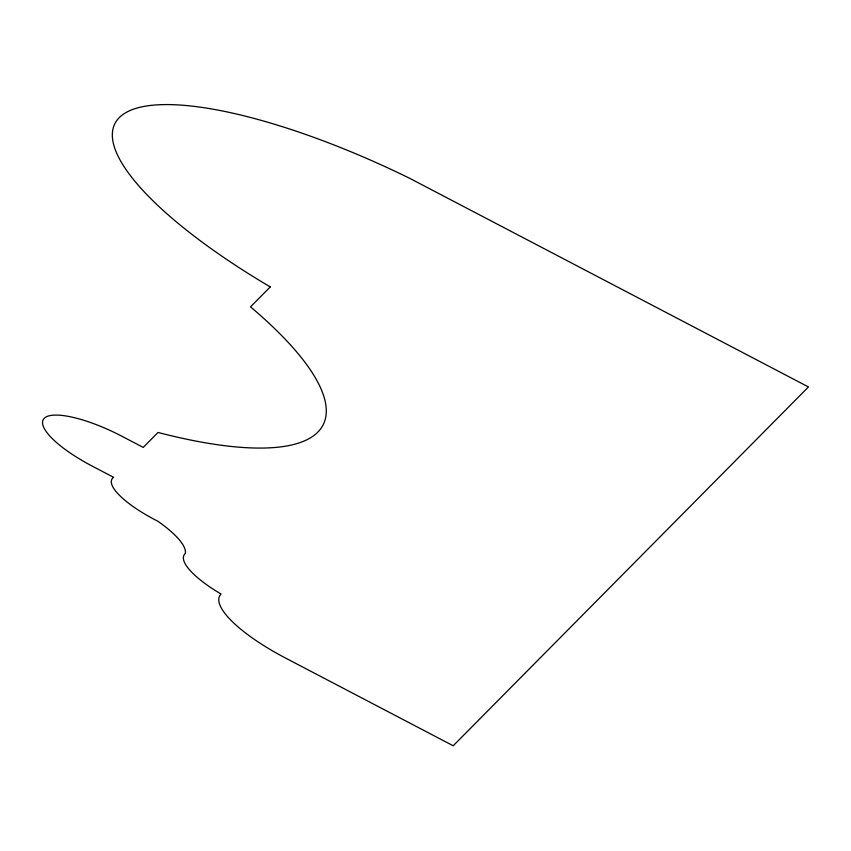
<?xml version="1.0" encoding="UTF-8"?>
<svg xmlns="http://www.w3.org/2000/svg" width="851" height="851" viewBox="0 0 851 851"><rect width="100%" height="100%" fill="white"/><g stroke="black" fill="none" stroke-linecap="round" stroke-linejoin="round"><path stroke-width="1.28" d="M270.256 286.915L250.513 306.849A352.048 98.812 26.1 0 1 158.02 432.457L143.223 447.413L123.895 437.297A71.378 20.03 26.1 0 0 44.412 418.149A71.378 20.03 26.1 0 0 92.908 466.476L113.619 477.315A61.772 17.339 26.1 0 0 157.605 521.089A74.984 21.041 26.1 0 1 185.316 553.49A68.25 19.158 26.1 0 0 221.069 594.051A95.142 26.7 26.1 0 0 285.287 657.919L453.2 745.774L808.45 386.95L409.661 178.295A288.266 80.909 26.1 0 0 121.97 115.236A288.266 80.909 26.1 0 0 270.256 286.915"/></g></svg>
